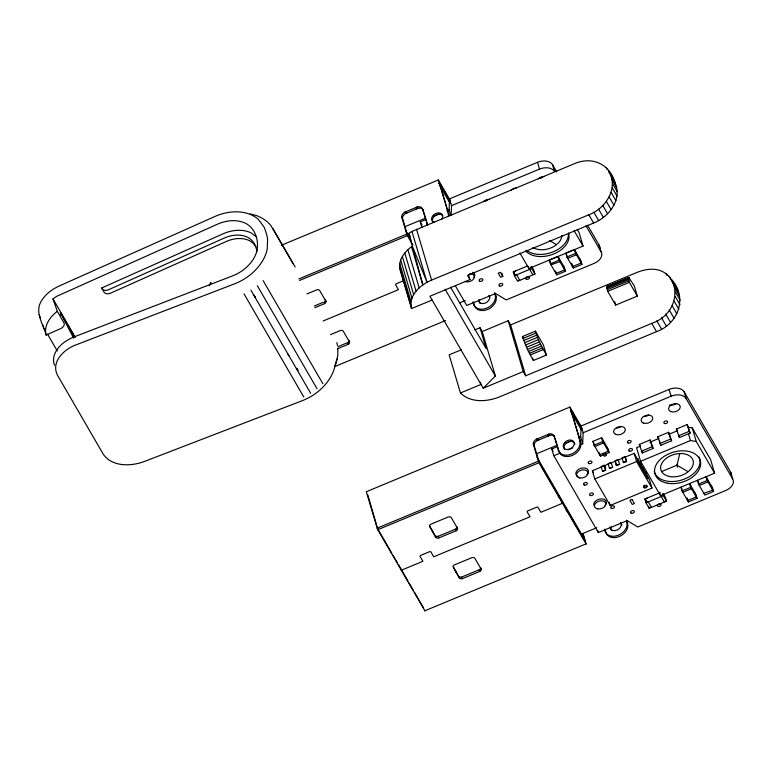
<?xml version="1.0" encoding="UTF-8"?>
<svg xmlns="http://www.w3.org/2000/svg" width="772" height="772" viewBox="0 0 772 772"><rect width="100%" height="100%" fill="white"/><g stroke="black" fill="none" stroke-linecap="round" stroke-linejoin="round"><path stroke-width="1.16" d="M432.098 300.028L411.534 308.568L400.243 270.432C397.377 260.627 404.644 251.344 412.383 246.2L408.62 233.482L411.968 231.446L573.77 163.944C591.815 155.828 609.812 163.751 615.216 183.128C622.338 199.745 608.761 217.106 593.61 223.04L467.523 275.421L469.955 279.609L429.907 296.245L483.204 388.219L523.242 371.583L525.674 375.781L651.761 323.4C689.319 310.219 678.781 255.31 636.697 272.545L510.61 324.925L508.179 320.727L482.21 331.526L480.02 327.743L474.819 329.905M411.534 308.568C408.127 295.387 420.586 284.588 431.596 280.111L588.833 214.79C605.673 208.594 618.99 188.107 608.78 171.027M450.771 215.533L449.101 209.878L449.536 198.867L537.505 162.323A11.995 7.942 -16.5 0 1 552.549 164.735L556.776 172.04M451.147 215.562L451.543 205.641L449.536 198.867M580.476 444.682L582.696 443.765L580.689 436.981L581.123 425.97L669.092 389.426A11.995 7.942 -16.5 0 1 684.137 391.838L730.679 472.155L732.686 478.939A11.995 7.942 -16.5 0 1 725.738 490.49L637.768 527.035L627.211 520.589L598.348 532.574L553.833 455.75L551.826 448.976L557.374 446.67M582.696 443.765L583.14 432.745L581.123 425.97M461.367 349.764L449.15 354.84L460.45 392.977C470.573 403.042 486.978 401.884 499.31 396.962L656.538 331.651C678.183 323.96 687.862 297.616 671.717 279.638M606.84 287.358L607.101 286.499L628.755 277.505L634.304 285.93L637.315 296.101L615.67 305.085L607.709 291.343L606.84 287.358L628.485 278.374L628.755 277.505M335.183 365.561L337.789 355.699L337.875 348.249M54.58 365.301L54.127 364.066A32.453 21.355 -13.9 0 1 74.508 336.737L232.604 275.865A33.051 24.443 -30.1 0 0 256.449 252.512C259.537 242.022 255.783 228.531 245.641 223.33A33.051 24.443 -30.1 0 0 217.318 224.256L56.8 296.284L52.978 298.851L57.311 311.328L63.951 322.792A5.906 3.937 -19.2 0 1 60.583 328.631L46.166 335.067C43.29 324.25 34.238 311.956 41.437 300.897C45.49 294.151 52.023 289.288 59.087 286.045L214.645 216.594A43.936 32.492 -30.1 0 1 258.215 219.248L264.034 226.987A99.762 73.263 -33.3 0 1 267.643 239.166L267.189 249.51A43.936 32.492 -30.1 0 1 234.572 283.826L76.476 344.698C64.665 348.751 50.585 361.624 57.446 375.144L103.245 454.197C112.201 467.05 130.941 466.481 144.181 461.56L302.286 400.678A43.936 32.492 -30.1 0 0 334.894 366.372L335.116 365.127M661.614 471.576L676.996 465.188L679.785 453.54M334.894 366.372L337.2 359.154M209.309 285.737L210.92 282.639L209.762 284.907M483.204 388.219L495.383 376.012L482.21 331.526M263.098 280.603L322.841 383.713M57.311 311.328L56.655 311.83A32.453 21.626 -19.2 0 0 46.079 334.778L46.166 335.067M257.327 285.708L317.07 388.818M250.919 290.166L310.662 393.276M411.293 241.501L407.24 234.292L402.492 218.293A5.221 3.86 -30.1 0 1 405.503 213.593L418.192 208.324A5.221 3.86 -30.1 0 1 422.68 209.28M582.754 533.529L584.915 541.018L539.252 462.322L534.089 445.396A5.221 3.86 -30.1 0 1 537.1 440.696L549.78 435.427A5.221 3.86 -30.1 0 1 554.614 436.865L553.881 435.649L558.957 451.466A11.802 8.724 -30.1 0 0 572.293 455.441A11.802 8.724 -30.1 0 0 580.602 442.472L571 409.884L581.972 428.692M256.005 246.606L253.004 243.035L249.568 240.7A27.145 20.072 -30.1 0 0 226.321 241.472L110.464 293.206A5.906 4.362 -30.1 0 1 103.651 291.449L101.663 288.004L222.886 233.887A33.051 24.443 -30.1 0 1 251.218 232.951L256.69 237.033M244.029 293.881L303.772 396.991M281.413 245.245L438.322 179.963L449.777 199.716M438.399 183.639L439.625 183.032L449.786 200.556M451.543 205.641L539.512 169.107A11.995 7.942 -16.5 0 1 554.557 171.519L552.549 164.735M404.962 226.688L425.526 218.148M421.908 227.518L420.229 221.873L425.787 219.566M433.555 216.334L439.104 214.027M446.872 210.804L449.101 209.878M298.889 278.914L406.767 234.099L401.701 216.913A5.221 3.86 -30.1 0 1 404.711 212.213L406.178 211.586L406.969 212.966M299.536 280.448L407.413 235.634L412.837 244.994M306.889 293.939L316.636 289.886A2.654 1.756 -16.5 0 1 319.598 290.368L325.967 301.36A2.654 1.756 -16.5 0 1 324.597 303.637L314.86 307.681M314.358 305.992L323.014 302.392M403.92 280.583L396.345 283.729A1.11 0.733 -16.5 0 0 395.66 284.868L398.448 289.674L323.159 320.949M330.474 334.633L340.211 330.58A2.654 1.756 -16.5 0 1 343.173 331.063L349.552 342.054A2.654 1.756 -16.5 0 1 348.182 344.331L337.354 348.828M502.794 276.405L500.632 277.302L498.239 273.182L500.41 272.284L502.794 276.405L501.839 273.172M531.676 266.533L533.799 270.2L534.928 274.021L517.616 281.211L514.422 275.71L513.293 271.898L527.363 266.05M337.933 346.686L347.68 342.633A2.654 1.756 -16.5 0 0 348.886 341.581M549.307 260.029L557.963 256.429L564.342 267.43L565.471 271.242L556.805 274.842L550.436 263.841L549.307 260.029L550.108 261.399M574.455 249.578L565.799 253.177L566.928 256.989L573.307 267.99L581.963 264.391L580.833 260.579L574.455 249.578L575.594 253.39L581.963 264.391M519.855 252.927L528.907 268.55L583.024 246.065L579.01 232.507L577.234 229.438M531.078 268.318L529.457 268.994L532.641 274.494M514.422 275.71L531.744 268.521L534.928 274.021M550.436 263.841L559.092 260.241L565.471 271.242M566.928 256.989L575.594 253.39M459.822 302.836L465.236 300.588M518.031 280.564L519.778 280.313L516.468 274.388L514.847 275.064L513.959 272.101L515.464 271.001M334.363 366.748L445.579 320.544M606.888 286.73L628.533 277.746M629.132 277.669L607.101 286.499M606.966 288.361L628.611 279.368L628.485 278.374M607.255 289.703L628.9 280.709L628.611 279.368M607.709 291.343L629.354 282.349L637.315 296.101M522.412 336.563L535.401 331.169L543.372 344.92L546.383 355.091L533.394 360.485L527.411 349.494L522.412 336.563L523.551 338.532M523.011 338.454L536 333.06L535.401 331.169M523.734 340.539L536.723 335.144L536 333.06M524.564 342.758L537.553 337.354L536.723 335.144M525.471 345.036L538.46 339.632L537.553 337.354M526.427 347.303L539.416 341.909L546.383 355.091M527.411 349.494L540.4 344.1M528.395 351.55L541.375 346.155M529.331 353.393L542.32 347.998M530.21 354.985L543.198 349.591M460.45 392.977L481.014 384.437L480.329 382.14M424.957 610.893L377.576 529.399L366.304 491.745L569.919 407.066L581.364 426.82M583.14 432.745L671.1 396.21A11.995 7.942 -16.5 0 1 686.144 398.622L732.686 478.939M536.55 453.791L557.114 445.251L554.971 438.013M565.143 443.437L570.691 441.13M578.469 437.907L580.689 436.981M377.093 528.193L538.354 461.202L533.288 444.016A5.221 3.86 -30.1 0 1 536.299 439.316L537.766 438.689L538.567 440.069M553.833 455.75L560.491 452.99M568.26 449.758L572.708 447.914M377.749 529.727L539.01 462.737L586.209 544.135L583.14 533.529M592.973 441.333L601.629 437.743L607.998 448.735L609.137 452.556L600.471 456.146L594.102 445.154L592.973 441.333L594.894 446.525L603.559 442.925L602.43 439.114M594.102 445.154L602.758 441.555L609.137 452.556M639.322 444.44L650.14 439.953L653.151 448.445L642.323 452.942L639.322 444.44L640.316 446.168M657.802 436.769L668.629 432.272L671.63 440.773L660.813 445.261L657.802 436.769L658.796 438.486M676.407 429.039L687.234 424.542L690.236 433.044L679.418 437.541L676.407 429.039L677.401 430.757M639.891 446.341L636.572 447.721L640.586 461.28L660.504 495.653L714.611 473.168L710.597 459.61L692.233 427.92L688.778 427.36M649.879 442.192L658.748 438.506M668.726 434.366L677.594 430.68M605.788 468.083L604.158 465.265L601.098 466.539L602.594 471.393L605.663 470.119L604.37 465.757M592.385 470.737L634.169 453.376L649.551 479.914L651.973 488.097L610.189 505.457L594.816 478.92L592.385 470.737L593.572 472.773M641.329 451.224L652.147 446.727L653.151 448.445M659.809 443.543L670.636 439.046L671.63 440.773M678.414 435.823L689.242 431.326L690.236 433.044M435.929 536.173A2.654 1.756 -16.5 0 0 438.371 536.241L455.692 529.042L456.194 530.74L438.872 537.93A2.654 1.756 -16.5 0 1 435.91 537.457L429.541 526.456A2.654 1.756 -16.5 0 1 430.911 524.188L448.223 516.989A2.654 1.756 -16.5 0 1 451.186 517.472L457.555 528.463A2.654 1.756 -16.5 0 1 456.194 530.74M605.663 470.119L602.594 471.393M616.394 465.391L619.588 464.339L616.394 465.391L615.023 460.749L618.082 459.485L619.588 464.339M626.555 461.444L623.361 462.496L626.555 461.444L625.262 457.082M609.562 468.498L612.621 467.234L611.125 462.37L608.056 463.644L609.436 468.286L612.621 467.234M594.816 478.92L636.601 461.56L651.973 488.097M640.586 461.28L690.486 440.551L696.247 441.478L714.611 473.168M638.743 463.403C642.198 467.996 636.91 461.598 637.45 459.041M641.31 467.822C644.755 472.416 639.467 466.018 640.017 463.461M643.877 472.252C647.322 476.845 642.034 470.438 642.584 467.89M646.434 476.671C649.889 481.265 644.601 474.867 645.141 472.31M663.264 493.636L665.387 497.303L666.516 501.124L649.204 508.314L646.019 502.813L644.89 499.002L660.041 492.71M480.58 568.481A2.654 1.756 -16.5 0 1 479.267 569.736L461.955 576.935L462.457 578.624L479.769 571.434A2.654 1.756 -16.5 0 0 481.139 569.157L480.638 567.468M662.666 495.421L661.044 496.097L664.354 502.022L665.85 500.922M646.019 502.813L663.331 495.624L666.516 501.124M682.023 490.944L690.689 487.344L697.058 498.345L688.402 501.945L682.023 490.944L680.894 487.132M698.525 484.092L707.181 480.493L713.55 491.494L704.894 495.093L698.525 484.092L697.396 480.28L698.313 482.075M537.09 457.429L581.49 534.06L596.824 527.691M586.189 543.816L424.745 610.835M250.176 213.902L256.372 215.542M256.584 215.6C262.219 217.839 267.691 221.091 271.252 226.128L293.032 263.686M549.413 240.459L556.429 244.608M676.996 465.188L688.016 471.711M613.566 179.268L608.664 171.78M674.612 285.36L676.494 287.879M297.905 370.348L296.66 368.321L297.876 370.29M287.782 353.856L289.046 355.911M439.625 183.032L449.014 215.369L438.322 179.963M367.752 494.649L377.054 526.726M569.919 407.066L580.602 442.472M606.281 167.659L607.467 169.724M669.208 276.27L673.985 284.511M610.43 174.887L615.216 183.128M673.367 283.488L678.144 291.739M611.685 179.123L616.471 187.374M674.622 287.734L679.399 295.975M665.927 273.491L667.124 275.556M612.437 183.36L617.214 191.601M675.365 291.961L680.142 300.212M612.254 187.837L617.031 196.088M675.182 296.448L679.968 304.699M611.154 192.431L615.931 200.681M674.081 301.041L678.868 309.292M609.166 196.995L613.943 205.246M672.094 305.606L676.87 313.857M606.348 201.395L611.125 209.637M669.276 310.006L674.053 318.247M602.787 205.487L607.564 213.738M665.715 314.098L670.501 322.349M598.589 209.154L603.376 217.405M661.527 317.765L666.304 326.016M593.89 212.29L598.676 220.541M656.827 320.901L661.604 329.152M588.833 214.79L593.61 223.04M651.761 323.4L656.538 331.651M587.598 225.241L599.082 245.052L601.089 251.836A11.995 7.942 -16.5 0 1 594.141 263.387L506.171 299.932L495.624 293.485L466.751 305.471L455.326 285.746M585.987 225.762L601.089 251.836M574.136 230.731L583.024 246.065M513.293 271.898L514.355 273.732M644.89 499.002L645.952 500.835M605.316 453.328L606.502 455.393L604.341 456.291L603.144 454.225M439.741 185.541L449.893 203.065M570.73 411.611L581.49 430.168M494.524 292.791L496.01 296.467A11.802 8.724 -30.1 0 1 487.692 309.437A11.802 8.724 -30.1 0 1 474.355 305.461L472.956 302.016M605.152 531.184L605.952 532.564A11.802 8.724 -30.1 0 0 619.289 536.54A11.802 8.724 -30.1 0 0 627.597 523.57L626.796 522.19A11.802 8.724 -30.1 0 1 618.488 535.17A11.802 8.724 -30.1 0 1 605.152 531.184L604.544 529.119M417.98 208.392L417.179 207.021L404.914 212.117L405.705 213.487M422.294 208.546L427.37 224.362L423.683 211.943M549.567 435.495L548.776 434.125L536.501 439.22L537.302 440.59M416.716 208.913L415.915 207.543L417.391 206.944A5.221 3.86 -30.1 0 1 422.226 208.392L423.384 210.91L423.017 209.762M548.303 436.016L547.512 434.646L548.988 434.047A5.221 3.86 -30.1 0 1 553.813 435.495L554.171 436.634M420.229 221.873L422.033 224.98M551.826 448.976L553.022 451.051M450.587 287.194L486.215 348.674L480.02 327.743M445.087 289.21L495.383 376.012M401.729 217.086L402.521 218.457M533.317 444.19L534.118 445.56M408.62 233.482L410.414 236.579M405.493 230.326L410.897 239.648M481.139 569.157L474.761 558.166A2.654 1.756 -16.5 0 0 471.808 557.683L454.486 564.882A2.654 1.756 -16.5 0 0 453.116 567.15L459.494 578.151A2.654 1.756 -16.5 0 0 462.457 578.624M272.844 228.483L295.174 267.025M429.57 525.684L435.91 537.457M453.675 567.295L459.494 578.151M391.78 553.119L377.933 529.196M392.977 555.184L397.155 562.402M398.352 564.457L400.147 567.555M407.915 580.959L400.745 568.588L401.247 570.276L422.892 561.292L420.103 556.477A1.187 0.791 -16.5 0 1 420.788 555.338L429.444 551.739A1.158 0.772 -16.5 0 1 430.93 551.98L433.719 556.795L530.036 516.777L527.247 511.971A1.11 0.733 -16.5 0 1 527.932 510.832L536.588 507.233A1.139 0.753 -16.5 0 1 538.074 507.474L540.863 512.28L562.508 503.296L562.006 501.597M409.112 583.024L413.29 590.242M414.487 592.298L423.452 607.767M52.978 298.851L75.174 337.161M74.778 337.374L60.399 312.573L60.65 313.133A5.906 3.928 -19.2 0 1 60.544 315.044M74.218 336.457L60.399 312.573L73.649 338.146M43.985 328.032L45.191 330.117M47.603 334.276L57.244 350.913M566.59 510.987L566.233 510.253M539.01 462.737L538.354 461.202M558.629 497.236L558.272 496.502M407.413 235.634L406.767 234.099M377.875 529.081L377.392 527.865M39.189 314.995L40.54 318.122M42.614 324.838L43.531 326.971M538.46 339.632L539.416 341.909M684.137 391.838L686.144 398.622M713.55 491.494L712.421 487.682L706.052 476.681L707.181 480.493M711.63 486.302L712.759 490.114L703.967 493.289M692.233 427.92L696.247 441.478M706.843 478.051L707.972 481.873L699.316 485.463L698.602 483.069M687.234 424.542L689.242 431.326M688.479 433.767L690.486 440.551M669.092 389.426L671.1 396.21M678.742 435.273L679.418 437.541M697.058 498.345L695.929 494.534L689.56 483.533L690.689 487.344M695.128 493.154L696.257 496.975L687.601 500.565L686.897 498.162M690.351 484.903L691.48 488.724L682.824 492.314L681.695 488.502M668.629 432.272L670.636 439.046M687.273 498.123L688.402 501.945M676.928 464.966L677.604 467.224M659.471 440.744L660.813 445.261M614.666 301.698L615.67 305.085M650.14 439.953L652.147 446.727M662.772 493.713L663.331 495.624M659.5 492.256L660.504 495.653M641.657 450.684L642.323 452.942M647.911 478.476L645.411 471.895L646.782 476.527M646.27 474.259L647.563 478.621M645.344 474.047L642.844 467.465L644.224 472.107M643.703 469.83L644.996 474.191M642.787 469.627L640.287 463.046L641.657 467.678M580.033 259.199L581.162 263.011L572.506 266.61L571.502 263.223M641.146 465.41L642.439 469.772M640.22 465.207L637.72 458.626L639.091 463.258M638.579 460.99L639.872 465.352M575.256 250.948L576.385 254.77L567.729 258.359L566.6 254.548M651.24 506.992L648.055 501.491L646.434 502.167L645.556 499.204L647.052 498.104M634.169 453.376L636.601 461.56M648.634 506.403L649.204 508.314M572.177 264.169L573.307 267.99M626.42 461.222L625.05 456.59L621.991 457.864L623.486 462.717M537.505 162.323L539.512 169.107M563.541 266.05L564.67 269.872L556.014 273.462L555.3 271.059M558.764 257.8L559.893 261.621L551.111 264.796M557.963 256.429L559.092 260.241M615.236 461.251L616.519 465.613M555.965 271.976L556.805 274.842M607.207 447.364L608.336 451.176L599.68 454.776L598.966 452.373M550.233 261.824L550.812 263.802M626.594 520.183L627.597 523.57M601.629 437.743L602.758 441.555M604.158 465.265L605.528 469.897M599.912 454.245L600.471 456.146M609.282 502.389L610.189 505.457M531.175 266.61L531.744 268.521M528.241 266.292L528.907 268.55M605.287 530.325L605.952 532.564M597.673 530.316L598.348 532.574M532.728 358.218L533.394 360.485M557.423 446.284L558.957 451.466M581.49 534.06L582.686 538.113M510.61 324.925L525.674 375.781M508.179 320.727L523.242 371.583M495.006 293.08L496.01 296.467M468.585 274.986L469.955 279.609M473.361 302.103L474.355 305.461M416.533 229.255L431.596 280.111M411.968 231.446L427.032 282.301L412.383 246.2L422.853 284.907L411.563 246.77M407.877 249.742L419.177 287.879M404.789 252.984L416.079 291.121M402.357 256.429L413.657 294.566M400.658 259.981L411.949 298.127M399.722 263.561L411.022 301.707M399.587 267.073L410.878 305.21M479.267 569.736L479.769 571.434M457.053 526.774L457.555 528.463M455.808 570.962L456.31 572.65M438.371 536.241L438.872 537.93M432.223 530.267L432.725 531.956M349.04 340.365L349.552 342.054M347.68 342.633L348.182 344.331M325.466 299.671L325.967 301.36M324.597 303.637L324.095 301.939A2.654 1.756 -16.5 0 0 325.417 300.684M256.941 251.209C255.822 245.573 253.023 239.831 247.58 237.265A27.145 20.072 -30.1 0 0 224.334 238.037L108.466 289.77A5.906 4.362 -30.1 0 1 101.663 288.004M628.9 280.709L629.354 282.349M336.795 342.662L337.48 345.422M646.608 485.241A1.718 1.139 -16.5 0 1 645.382 487.267A1.718 1.139 -16.5 0 1 643.713 485.887M644.263 485.337A1.718 1.139 -16.5 0 1 644.659 485.134M699.094 457.034A23.604 15.643 -16.5 0 1 682.043 479.914A23.604 15.643 -16.5 0 1 654.183 471.238M594.131 505.863A6.494 4.304 -16.5 0 1 601.166 498.876A6.494 4.304 -16.5 0 1 604.958 505.428M578.103 476.488A6.494 4.304 -16.5 0 1 577.282 470.418A6.494 4.304 -16.5 0 1 586.218 468.421A6.494 4.304 -16.5 0 1 587.029 474.49M658.526 504A1.949 1.293 -16.5 0 1 661.093 504.83A1.949 1.293 -16.5 0 1 658.545 506.48A1.949 1.293 -16.5 0 1 657.725 504.531M730.679 472.155A11.995 7.942 -16.5 0 1 731.393 474.645M676.204 403.534A5.993 3.976 -16.5 0 1 669.498 405.039M648.712 414.96A5.993 3.976 -16.5 0 1 643.925 416.629M621.228 426.376A5.993 3.976 -16.5 0 1 616.442 428.045M620.64 522.615A5.906 4.362 -30.1 0 1 616.992 530.123A5.906 4.362 -30.1 0 1 610.189 526.958M611.636 530.528A5.906 4.362 -30.1 0 1 611.221 527.093M620.591 523.194A5.906 4.362 -30.1 0 1 621.942 525.008M564.631 449.42A5.906 4.362 -30.1 0 1 567.584 442.24A5.906 4.362 -30.1 0 1 574.947 443.9M579.801 441.101A11.802 8.724 -30.1 0 1 571.492 454.071A11.802 8.724 -30.1 0 1 558.156 450.095M457.082 527.575A2.654 1.756 -16.5 0 1 456.754 528.193M456.59 528.386A2.654 1.756 -16.5 0 1 455.943 528.907M435.726 536.058A2.654 1.756 -16.5 0 1 435.408 535.768M461.367 577.08A2.654 1.756 -16.5 0 1 460.228 577.099M459.726 576.964A2.654 1.756 -16.5 0 1 458.993 576.462M568.51 232.999A23.604 15.643 -16.5 0 1 553.978 253.872A23.604 15.643 -16.5 0 1 525.587 250.832M568.443 233.906A23.604 15.643 -16.5 0 1 552.636 252.039A23.604 15.643 -16.5 0 1 526.533 250.244M561.794 235.421A16.772 11.117 -16.5 0 1 558.002 243.354L554.856 245.872A16.772 11.117 -16.5 0 1 532.892 247.436M472.551 272.255A6.494 4.304 -16.5 0 1 473.989 277.602M538.335 178.843A5.993 3.976 -16.5 0 1 543.826 176.556M510.842 190.259A5.993 3.976 -16.5 0 1 516.343 187.972M483.349 201.675A5.993 3.976 -16.5 0 1 488.85 199.398M599.082 245.052A11.995 7.942 -16.5 0 1 599.632 249.163M541.876 177.772A5.993 3.976 -16.5 0 1 539.831 178.11M486.891 200.614A5.993 3.976 -16.5 0 1 484.845 200.942M489.052 295.512A5.906 4.362 -30.1 0 1 485.405 303.02A5.906 4.362 -30.1 0 1 478.592 299.854M495.209 295.087A11.802 8.724 -30.1 0 1 486.9 308.067A11.802 8.724 -30.1 0 1 473.564 304.081M480.039 303.425A5.906 4.362 -30.1 0 1 479.634 299.99M489.004 296.091A5.906 4.362 -30.1 0 1 489.844 296.892M433.044 222.317A5.906 4.362 -30.1 0 1 435.331 215.533A5.906 4.362 -30.1 0 1 442.848 215.774M448.214 213.998A11.802 8.724 -30.1 0 1 448.493 216.343M427.591 225.028A11.802 8.724 -30.1 0 1 426.569 222.992M434.211 222.259A5.906 4.362 -30.1 0 1 432.436 216.266A5.906 4.362 -30.1 0 1 440.088 213.082A5.906 4.362 -30.1 0 1 441.864 219.074M469.569 273.684A5.906 3.908 -16.5 0 1 473.815 278.624A5.906 3.908 -16.5 0 1 464.898 281.452M689.589 470.457L686.443 472.975A16.772 11.117 -16.5 0 1 660.871 469.791A16.772 11.117 -16.5 0 1 681.184 453.531A16.772 11.117 -16.5 0 1 689.589 470.457M631.998 499.387L629.836 500.285L632.22 504.406L634.391 503.508L631.998 499.387M255.127 297.201L254.017 295.116L255.117 297.22M644.707 487.894A1.718 1.139 -16.5 0 0 647.081 486.35A1.718 1.139 -16.5 0 0 644.437 485.926A1.718 1.139 -16.5 0 0 644.707 487.894M667.925 483.301A23.604 15.643 -16.5 0 0 700.571 462.1A23.604 15.643 -16.5 0 0 664.306 456.271A23.604 15.643 -16.5 0 0 667.925 483.301M628.061 442.954A1.949 1.293 -16.5 0 0 631.149 441.671A1.949 1.293 -16.5 0 0 628.62 440.609A1.949 1.293 -16.5 0 0 628.061 442.954M611.385 508.362A1.949 1.293 -16.5 0 0 614.483 507.079A1.949 1.293 -16.5 0 0 611.945 506.027A1.949 1.293 -16.5 0 0 611.385 508.362M590.271 495.47A1.949 1.293 -16.5 0 0 593.369 494.186A1.949 1.293 -16.5 0 0 590.841 493.134A1.949 1.293 -16.5 0 0 590.271 495.47M629.354 451.08A1.949 1.293 -16.5 0 0 632.451 449.796A1.949 1.293 -16.5 0 0 629.913 448.735A1.949 1.293 -16.5 0 0 629.354 451.08M631.207 513.129A1.949 1.293 -16.5 0 0 634.294 511.846A1.949 1.293 -16.5 0 0 631.766 510.784A1.949 1.293 -16.5 0 0 631.207 513.129M664.518 423.471A1.949 1.293 -16.5 0 0 667.616 422.188A1.949 1.293 -16.5 0 0 665.078 421.126A1.949 1.293 -16.5 0 0 664.518 423.471M584.201 484.999A1.949 1.293 -16.5 0 0 587.299 483.716A1.949 1.293 -16.5 0 0 584.771 482.654A1.949 1.293 -16.5 0 0 584.201 484.999M588.843 463.576A1.949 1.293 -16.5 0 0 591.941 462.293A1.949 1.293 -16.5 0 0 589.403 461.231A1.949 1.293 -16.5 0 0 588.843 463.576M670.675 411.553A5.993 3.976 -16.5 0 0 680.2 407.597A5.993 3.976 -16.5 0 0 672.402 404.335A5.993 3.976 -16.5 0 0 670.675 411.553M643.182 422.969A5.993 3.976 -16.5 0 0 652.707 419.013A5.993 3.976 -16.5 0 0 644.909 415.751A5.993 3.976 -16.5 0 0 643.182 422.969M615.699 434.385A5.993 3.976 -16.5 0 0 625.214 430.429A5.993 3.976 -16.5 0 0 617.417 427.177A5.993 3.976 -16.5 0 0 615.699 434.385M567.121 449.565A5.906 4.362 -30.1 0 0 574.146 442.52A5.906 4.362 -30.1 0 0 564.95 442.231A5.906 4.362 -30.1 0 0 567.121 449.565M579.83 477.974A5.906 3.908 -16.5 0 0 587.994 472.667A5.906 3.908 -16.5 0 0 578.932 471.219A5.906 3.908 -16.5 0 0 579.83 477.974M597.76 508.902A5.906 3.908 -16.5 0 0 605.914 503.605A5.906 3.908 -16.5 0 0 596.852 502.147A5.906 3.908 -16.5 0 0 597.76 508.902M479.798 281.259A1.949 1.293 -16.5 0 0 482.896 279.975A1.949 1.293 -16.5 0 0 480.358 278.924A1.949 1.293 -16.5 0 0 479.798 281.259M499.609 286.026A1.949 1.293 -16.5 0 0 502.707 284.743A1.949 1.293 -16.5 0 0 500.169 283.681A1.949 1.293 -16.5 0 0 499.609 286.026M526.379 279.242A1.949 1.293 -16.5 0 0 529.467 277.959A1.949 1.293 -16.5 0 0 526.938 276.897A1.949 1.293 -16.5 0 0 526.379 279.242"/></g></svg>
